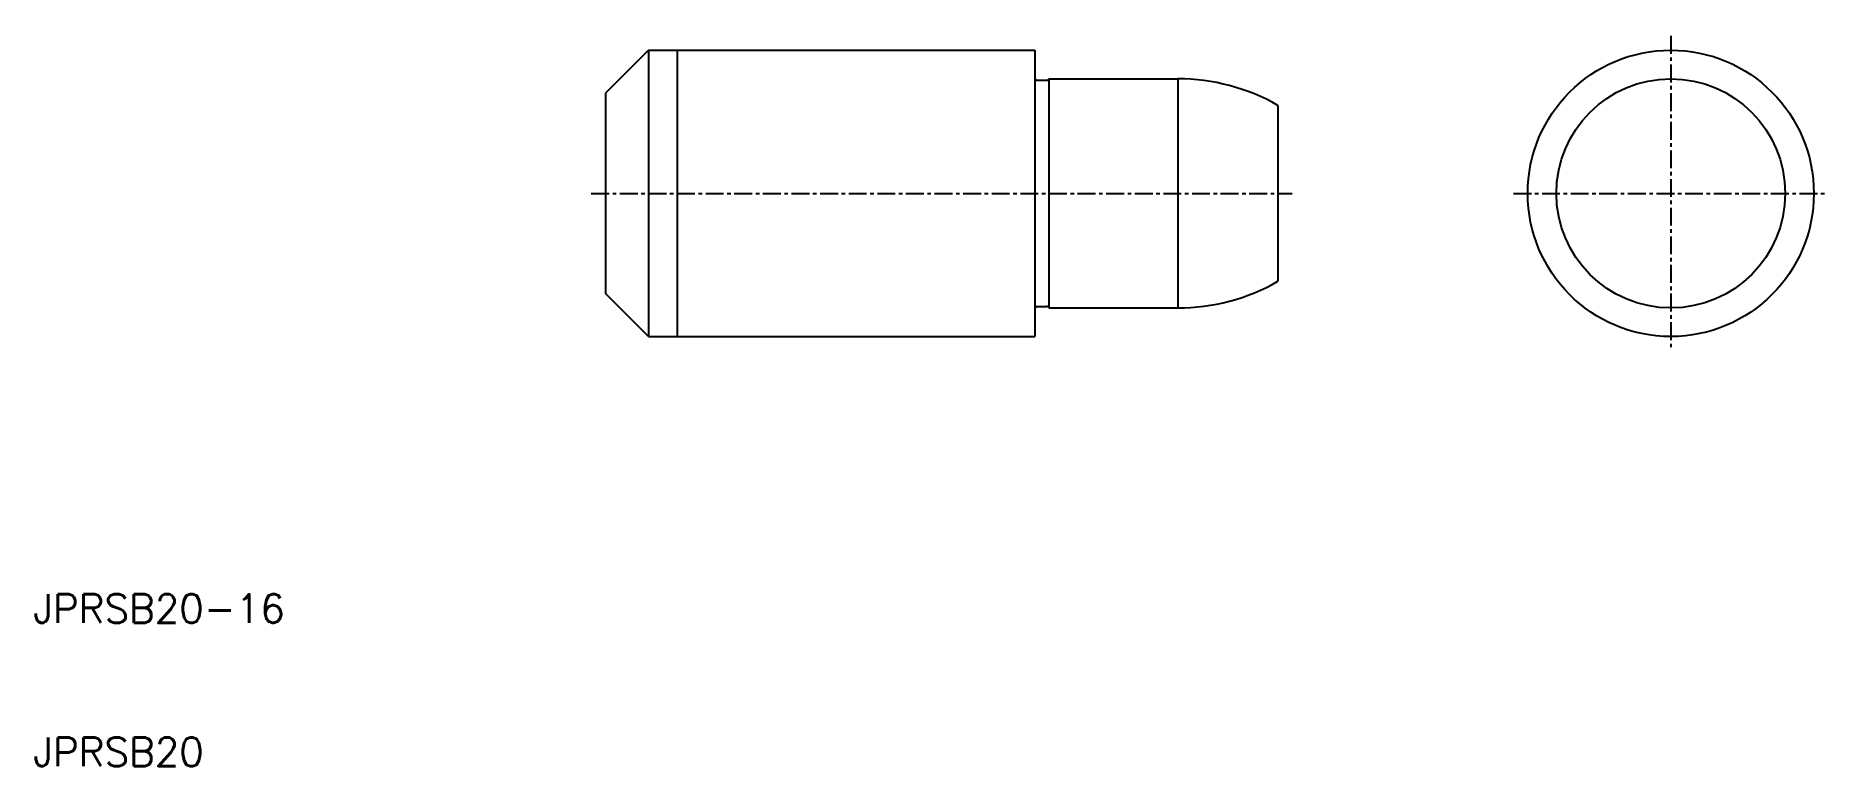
# Model space of a CAD drawing. Extents: x 10 to 135, y 10 to 61.
import ezdxf

# ---------------------------------------------------------------- set-up
doc = ezdxf.new("R2010")
doc.units = 0
doc.linetypes.add('CENTER', pattern=[2, 1.25, -0.25, 0.25, -0.25])
doc.layers.get('0').update_dxf_attribs({"linetype": 'CONTINUOUS'})
doc.layers.add('CENTER', color=1, linetype='CENTER')
doc.styles.get("Standard").update_dxf_attribs({"font": 'txt.shx'})

msp = doc.modelspace()

# ---------------------------------------------------------------- linework, layer by layer
at = {"color": 7, "linetype": 'CONTINUOUS'}
for p, q in [((53, 60), (50, 57)), ((53, 60), (80, 60)), ((53, 60), (53, 40)), ((55, 60), (55, 40)), ((80, 60), (80, 40)), ((80.2, 57.9), (80.83, 57.9)), ((81, 58), (90, 58)), ((81, 58), (81, 42)), ((90, 58), (90, 42)), ((50, 57), (50, 43)), ((97, 56.14), (97, 43.86)), ((53, 40), (50, 43)), ((80.2, 42.1), (80.83, 42.1)), ((81, 42), (90, 42)), ((53, 40), (80, 40))]:
    msp.add_line(p, q, dxfattribs=at)
for radius in [10, 8]:
    msp.add_circle((124.47, 50), radius, dxfattribs=at)
for centre, radius, start, end in [((80.2, 58.1), 0.2, 180, 270), ((80.83, 58.1), 0.2, 270, 330), ((90.02, 43.96), 14.04, 60.1567, 90.0638), ((90.02, 56.04), 14.04, 269.9362, 299.8433), ((80.2, 41.9), 0.2, 90, 180), ((80.83, 41.9), 0.2, 30, 90)]:
    msp.add_arc(centre, radius, start, end, dxfattribs=at)
at = {"layer": 'CENTER', "color": 1, "linetype": 'CENTER'}
for p, q in [((124.47, 61), (124.47, 39)), ((49, 50), (98, 50)), ((113.47, 50), (135.47, 50))]:
    msp.add_line(p, q, dxfattribs=at)

# ---------------------------------------------------------------- texts
at = {"color": 7, "linetype": 'CONTINUOUS'}
for s, p in [('JPRSB20-16', (10, 20)), ('JPRSB20', (10, 10))]:
    msp.add_text(s, height=2, dxfattribs=at).set_placement(p)

doc.saveas('drawing.dxf')
